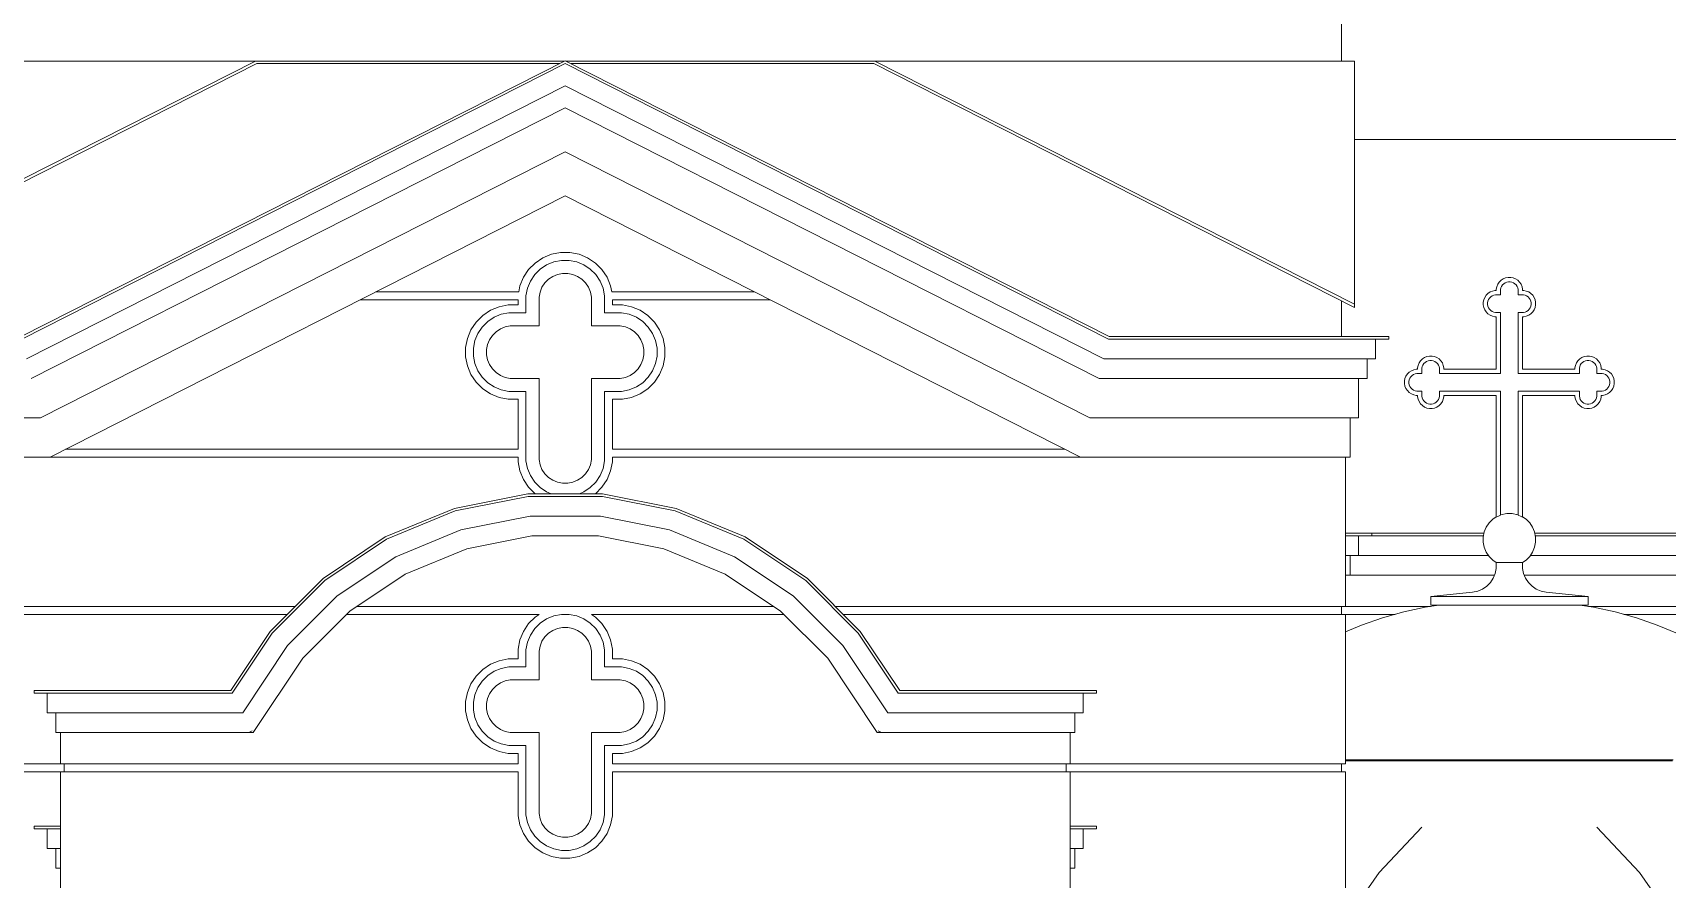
# Model space of a CAD drawing. Header units: millimetres. Extents: x -4890 to 184123, y 36 to 148549.
# Drawn here: x 18649 to 31114, y 122498 to 128955 of the extents above; entities that cross this region are included whole.
import ezdxf

# ---------------------------------------------------------------- set-up
doc = ezdxf.new("R2010")
doc.units = ezdxf.units.MM
doc.layers.add('Wall_Satelit', color=253, linetype='Continuous', lineweight=5)

msp = doc.modelspace()

# ---------------------------------------------------------------- linework, layer by layer
at = {"layer": 'Wall_Satelit'}
for p, q in [((28629.7, 128739), (28629.7, 129169)), ((20348.4, 128739), (16689.7, 126884.9)), ((20348.4, 128739), (16689.7, 128739)), ((20357.5, 128719), (16689.7, 126860.3)), ((22709.7, 128741.4), (18560.9, 126639)), ((22709.7, 128719), (18565.7, 126619)), ((22704.9, 128739), (20348.4, 128739)), ((22665.4, 128719), (20357.5, 128719)), ((22709.7, 128741.4), (26858.5, 126639)), ((22709.7, 128719), (26853.7, 126619)), ((22714.5, 128739), (25070.9, 128739)), ((22754, 128719), (25061.8, 128719)), ((25061.8, 128719), (28729.7, 126860.3)), ((25070.9, 128739), (28729.7, 128739)), ((25070.9, 128739), (28729.7, 126884.9)), ((28729.7, 126884.9), (28729.7, 128739)), ((22709.7, 128550.8), (18601.5, 126469)), ((22709.7, 128550.8), (26817.8, 126469)), ((22709.7, 128382.7), (18637.3, 126319)), ((22709.7, 128382.7), (26782, 126319)), ((22709.7, 128046.4), (18709, 126019)), ((22709.7, 128046.4), (26710.3, 126019)), ((28729.7, 128141.4), (34119.7, 128141.4)), ((22709.7, 127710), (18780.7, 125719)), ((22709.7, 127710), (26638.6, 125719)), ((22674.2, 127279), (22604.7, 127265.2)), ((22709.7, 127279), (22674.2, 127279)), ((22709.7, 127279), (22745.1, 127279)), ((22745.1, 127279), (22814.7, 127265.2)), ((22390.6, 127089.5), (22430, 127148.5)), ((22480.2, 127198.6), (22430, 127148.5)), ((22518.4, 127152), (22476.6, 127110.2)), ((22539.1, 127238), (22480.2, 127198.6)), ((22567.6, 127184.9), (22518.4, 127152)), ((22604.7, 127265.2), (22539.1, 127238)), ((22622.2, 127207.4), (22567.6, 127184.9)), ((22680.1, 127219), (22622.2, 127207.4)), ((22709.7, 127219), (22680.1, 127219)), ((22709.7, 127219), (22739.2, 127219)), ((22739.2, 127219), (22797.2, 127207.4)), ((22797.2, 127207.4), (22851.8, 127184.9)), ((22814.7, 127265.2), (22880.2, 127238)), ((22851.8, 127184.9), (22900.9, 127152)), ((22880.2, 127238), (22939.2, 127198.6)), ((22900.9, 127152), (22942.7, 127110.2)), ((22939.2, 127198.6), (22989.3, 127148.5)), ((23028.7, 127089.5), (22989.3, 127148.5)), ((22354.6, 126979), (22363.5, 127024)), ((22363.5, 127024), (22390.6, 127089.5)), ((22421.2, 127006.5), (22443.8, 127061.1)), ((22443.8, 127061.1), (22476.6, 127110.2)), ((22532.4, 127013.7), (22554.3, 127046.5)), ((22554.3, 127046.5), (22582.2, 127074.4)), ((22614.9, 127096.2), (22582.2, 127074.4)), ((22651.3, 127111.3), (22614.9, 127096.2)), ((22690, 127119), (22651.3, 127111.3)), ((22709.7, 127119), (22690, 127119)), ((22709.7, 127119), (22729.4, 127119)), ((22729.4, 127119), (22768, 127111.3)), ((22768, 127111.3), (22804.4, 127096.2)), ((22804.4, 127096.2), (22837.2, 127074.4)), ((22865, 127046.5), (22837.2, 127074.4)), ((22886.9, 127013.7), (22865, 127046.5)), ((22975.5, 127061.1), (22942.7, 127110.2)), ((22998.1, 127006.5), (22975.5, 127061.1)), ((23055.8, 127024), (23028.7, 127089.5)), ((23064.8, 126979), (23055.8, 127024)), ((29813.5, 127018.2), (29821.1, 127036.4)), ((29821.1, 127036.4), (29832, 127052.7)), ((29832, 127052.7), (29845.9, 127066.7)), ((29845.9, 127066.7), (29862.3, 127077.6)), ((29850.6, 127020.6), (29857.9, 127031.5)), ((29857.9, 127031.5), (29867.2, 127040.7)), ((29862.3, 127077.6), (29880.5, 127085.1)), ((29867.2, 127040.7), (29878.1, 127048.1)), ((29878.1, 127048.1), (29890.2, 127053.1)), ((29880.5, 127085.1), (29899.8, 127089)), ((29890.2, 127053.1), (29903.1, 127055.7)), ((29899.8, 127089), (29919.5, 127089)), ((29903.1, 127055.7), (29916.2, 127055.7)), ((29916.2, 127055.7), (29929.1, 127053.1)), ((29919.5, 127089), (29938.8, 127085.1)), ((29929.1, 127053.1), (29941.3, 127048.1)), ((29938.8, 127085.1), (29957, 127077.6)), ((29941.3, 127048.1), (29952.2, 127040.7)), ((29952.2, 127040.7), (29961.5, 127031.5)), ((29957, 127077.6), (29973.4, 127066.7)), ((29968.8, 127020.6), (29961.5, 127031.5)), ((29987.3, 127052.7), (29973.4, 127066.7)), ((29998.3, 127036.4), (29987.3, 127052.7)), ((30005.8, 127018.2), (29998.3, 127036.4)), ((22349.7, 126919), (21148.7, 126919)), ((22354.6, 126979), (21267.1, 126979)), ((22349.7, 126879), (22349.7, 126919)), ((22409.7, 126948.6), (22421.2, 127006.5)), ((22409.7, 126819), (22409.7, 126948.6)), ((22509.7, 126938.7), (22517.4, 126977.3)), ((22509.7, 126719), (22509.7, 126938.7)), ((22517.4, 126977.3), (22532.4, 127013.7)), ((22902, 126977.3), (22886.9, 127013.7)), ((22909.7, 126938.7), (22902, 126977.3)), ((22909.7, 126719), (22909.7, 126938.7)), ((23009.7, 126948.6), (22998.1, 127006.5)), ((23009.7, 126819), (23009.7, 126948.6)), ((23064.8, 126979), (24152.2, 126979)), ((23069.7, 126879), (23069.7, 126919)), ((23069.7, 126919), (24270.6, 126919)), ((28629.7, 126639), (28629.7, 126911)), ((29709.7, 126898.9), (29713.5, 126918.2)), ((29709.7, 126879.1), (29709.7, 126898.9)), ((29713.5, 126918.2), (29721.1, 126936.4)), ((29721.1, 126936.4), (29732, 126952.7)), ((29732, 126952.7), (29745.9, 126966.7)), ((29743, 126895.6), (29745.6, 126908.4)), ((29745.6, 126908.4), (29750.6, 126920.6)), ((29745.9, 126966.7), (29762.3, 126977.6)), ((29750.6, 126920.6), (29757.9, 126931.5)), ((29757.9, 126931.5), (29767.2, 126940.7)), ((29762.3, 126977.6), (29780.5, 126985.1)), ((29767.2, 126940.7), (29778.1, 126948.1)), ((29778.1, 126948.1), (29790.2, 126953.1)), ((29780.5, 126985.1), (29799.8, 126989)), ((29790.2, 126953.1), (29803.1, 126955.7)), ((29799.8, 126989), (29809.7, 126989)), ((29803.1, 126955.7), (29843, 126955.7)), ((29809.7, 126998.9), (29813.5, 127018.2)), ((29809.7, 126989), (29809.7, 126998.9)), ((29843, 126995.6), (29845.6, 127008.4)), ((29843, 126955.7), (29843, 126995.6)), ((29845.6, 127008.4), (29850.6, 127020.6)), ((29973.8, 127008.4), (29968.8, 127020.6)), ((29976.3, 126995.6), (29973.8, 127008.4)), ((29976.3, 126955.7), (29976.3, 126995.6)), ((29976.3, 126955.7), (30016.2, 126955.7)), ((30009.7, 126998.9), (30005.8, 127018.2)), ((30009.7, 126989), (30009.7, 126998.9)), ((30009.7, 126989), (30019.5, 126989)), ((30016.2, 126955.7), (30029.1, 126953.1)), ((30019.5, 126989), (30038.8, 126985.1)), ((30029.1, 126953.1), (30041.3, 126948.1)), ((30038.8, 126985.1), (30057, 126977.6)), ((30041.3, 126948.1), (30052.2, 126940.7)), ((30052.2, 126940.7), (30061.5, 126931.5)), ((30057, 126977.6), (30073.4, 126966.7)), ((30068.8, 126920.6), (30061.5, 126931.5)), ((30073.8, 126908.4), (30068.8, 126920.6)), ((30087.3, 126952.7), (30073.4, 126966.7)), ((30076.3, 126895.6), (30073.8, 126908.4)), ((30098.3, 126936.4), (30087.3, 126952.7)), ((30105.8, 126918.2), (30098.3, 126936.4)), ((30109.7, 126898.9), (30105.8, 126918.2)), ((30109.7, 126879.1), (30109.7, 126898.9)), ((22080.2, 126798.6), (22030, 126748.5)), ((22139.1, 126838), (22080.2, 126798.6)), ((22167.6, 126784.9), (22118.4, 126752)), ((22204.7, 126865.2), (22139.1, 126838)), ((22222.2, 126807.4), (22167.6, 126784.9)), ((22274.2, 126879), (22204.7, 126865.2)), ((22280.1, 126819), (22222.2, 126807.4)), ((22349.7, 126879), (22274.2, 126879)), ((22409.7, 126819), (22280.1, 126819)), ((23009.7, 126819), (23139.2, 126819)), ((23069.7, 126879), (23145.1, 126879)), ((23139.2, 126819), (23197.2, 126807.4)), ((23145.1, 126879), (23214.7, 126865.2)), ((23197.2, 126807.4), (23251.8, 126784.9)), ((23214.7, 126865.2), (23280.2, 126838)), ((23251.8, 126784.9), (23300.9, 126752)), ((23280.2, 126838), (23339.2, 126798.6)), ((23339.2, 126798.6), (23389.3, 126748.5)), ((28729.7, 126860.3), (28729.7, 126884.9)), ((29713.5, 126859.8), (29709.7, 126879.1)), ((29721.1, 126841.6), (29713.5, 126859.8)), ((29732, 126825.2), (29721.1, 126841.6)), ((29745.9, 126811.3), (29732, 126825.2)), ((29743, 126882.4), (29743, 126895.6)), ((29745.6, 126869.6), (29743, 126882.4)), ((29750.6, 126857.4), (29745.6, 126869.6)), ((29745.9, 126811.3), (29762.3, 126800.4)), ((29757.9, 126846.5), (29750.6, 126857.4)), ((29767.2, 126837.2), (29757.9, 126846.5)), ((29762.3, 126800.4), (29780.5, 126792.8)), ((29767.2, 126837.2), (29778.1, 126829.9)), ((29778.1, 126829.9), (29790.2, 126824.9)), ((29780.5, 126792.8), (29799.8, 126789)), ((29790.2, 126824.9), (29803.1, 126822.3)), ((29799.8, 126789), (29809.7, 126789)), ((29803.1, 126822.3), (29843, 126822.3)), ((29809.7, 126389), (29809.7, 126789)), ((29843, 126355.7), (29843, 126822.3)), ((29976.3, 126355.7), (29976.3, 126822.3)), ((29976.3, 126822.3), (30016.2, 126822.3)), ((30009.7, 126389), (30009.7, 126789)), ((30009.7, 126789), (30019.5, 126789)), ((30016.2, 126822.3), (30029.1, 126824.9)), ((30019.5, 126789), (30038.8, 126792.8)), ((30029.1, 126824.9), (30041.3, 126829.9)), ((30038.8, 126792.8), (30057, 126800.4)), ((30041.3, 126829.9), (30052.2, 126837.2)), ((30052.2, 126837.2), (30061.5, 126846.5)), ((30057, 126800.4), (30073.4, 126811.3)), ((30061.5, 126846.5), (30068.8, 126857.4)), ((30068.8, 126857.4), (30073.8, 126869.6)), ((30073.4, 126811.3), (30087.3, 126825.2)), ((30073.8, 126869.6), (30076.3, 126882.4)), ((30076.3, 126882.4), (30076.3, 126895.6)), ((30087.3, 126825.2), (30098.3, 126841.6)), ((30098.3, 126841.6), (30105.8, 126859.8)), ((30105.8, 126859.8), (30109.7, 126879.1)), ((21963.5, 126624), (21990.6, 126689.5)), ((21990.6, 126689.5), (22030, 126748.5)), ((22021.2, 126606.5), (22043.8, 126661.1)), ((22043.8, 126661.1), (22076.6, 126710.2)), ((22118.4, 126752), (22076.6, 126710.2)), ((22154.3, 126646.5), (22182.2, 126674.4)), ((22214.9, 126696.2), (22182.2, 126674.4)), ((22251.3, 126711.3), (22214.9, 126696.2)), ((22290, 126719), (22251.3, 126711.3)), ((22509.7, 126719), (22290, 126719)), ((22909.7, 126719), (23129.4, 126719)), ((23129.4, 126719), (23168, 126711.3)), ((23168, 126711.3), (23204.4, 126696.2)), ((23204.4, 126696.2), (23237.2, 126674.4)), ((23265, 126646.5), (23237.2, 126674.4)), ((23300.9, 126752), (23342.7, 126710.2)), ((23375.5, 126661.1), (23342.7, 126710.2)), ((23398.1, 126606.5), (23375.5, 126661.1)), ((23428.7, 126689.5), (23389.3, 126748.5)), ((23455.8, 126624), (23428.7, 126689.5)), ((21949.7, 126554.4), (21963.5, 126624)), ((21949.7, 126483.6), (21949.7, 126554.4)), ((22009.7, 126548.6), (22021.2, 126606.5)), ((22009.7, 126489.4), (22009.7, 126548.6)), ((22109.7, 126538.7), (22117.4, 126577.3)), ((22109.7, 126499.3), (22109.7, 126538.7)), ((22117.4, 126577.3), (22132.4, 126613.7)), ((22132.4, 126613.7), (22154.3, 126646.5)), ((23286.9, 126613.7), (23265, 126646.5)), ((23302, 126577.3), (23286.9, 126613.7)), ((23309.7, 126538.7), (23302, 126577.3)), ((23309.7, 126499.3), (23309.7, 126538.7)), ((23409.7, 126548.6), (23398.1, 126606.5)), ((23409.7, 126489.4), (23409.7, 126548.6)), ((23469.7, 126554.4), (23455.8, 126624)), ((23469.7, 126483.6), (23469.7, 126554.4)), ((26853.7, 126619), (28989.7, 126619)), ((26858.5, 126639), (28989.7, 126639)), ((28889.7, 126469), (28889.7, 126619)), ((28989.7, 126619), (28989.7, 126639)), ((21963.5, 126414), (21949.7, 126483.6)), ((21990.6, 126348.5), (21963.5, 126414)), ((22021.2, 126431.5), (22009.7, 126489.4)), ((22043.8, 126376.9), (22021.2, 126431.5)), ((22117.4, 126460.7), (22109.7, 126499.3)), ((22132.4, 126424.2), (22117.4, 126460.7)), ((22154.3, 126391.5), (22132.4, 126424.2)), ((23265, 126391.5), (23286.9, 126424.2)), ((23286.9, 126424.2), (23302, 126460.7)), ((23302, 126460.7), (23309.7, 126499.3)), ((23375.5, 126376.9), (23398.1, 126431.5)), ((23398.1, 126431.5), (23409.7, 126489.4)), ((23428.7, 126348.5), (23455.8, 126414)), ((23455.8, 126414), (23469.7, 126483.6)), ((26817.8, 126469), (28889.7, 126469)), ((28824.7, 126319), (28824.7, 126469)), ((29209.7, 126398.9), (29213.5, 126418.2)), ((29209.7, 126389), (29209.7, 126398.9)), ((29213.5, 126418.2), (29221.1, 126436.4)), ((29221.1, 126436.4), (29232, 126452.7)), ((29232, 126452.7), (29245.9, 126466.7)), ((29243, 126395.6), (29245.6, 126408.4)), ((29245.6, 126408.4), (29250.6, 126420.6)), ((29245.9, 126466.7), (29262.3, 126477.6)), ((29250.6, 126420.6), (29257.9, 126431.5)), ((29257.9, 126431.5), (29267.2, 126440.7)), ((29262.3, 126477.6), (29280.5, 126485.1)), ((29267.2, 126440.7), (29278.1, 126448.1)), ((29278.1, 126448.1), (29290.2, 126453.1)), ((29280.5, 126485.1), (29299.8, 126489)), ((29290.2, 126453.1), (29303.1, 126455.7)), ((29299.8, 126489), (29319.5, 126489)), ((29303.1, 126455.7), (29316.2, 126455.7)), ((29316.2, 126455.7), (29329.1, 126453.1)), ((29319.5, 126489), (29338.8, 126485.1)), ((29329.1, 126453.1), (29341.3, 126448.1)), ((29338.8, 126485.1), (29357, 126477.6)), ((29341.3, 126448.1), (29352.2, 126440.7)), ((29352.2, 126440.7), (29361.5, 126431.5)), ((29357, 126477.6), (29373.4, 126466.7)), ((29368.8, 126420.6), (29361.5, 126431.5)), ((29373.8, 126408.4), (29368.8, 126420.6)), ((29387.3, 126452.7), (29373.4, 126466.7)), ((29376.3, 126395.6), (29373.8, 126408.4)), ((29398.3, 126436.4), (29387.3, 126452.7)), ((29405.8, 126418.2), (29398.3, 126436.4)), ((29409.7, 126398.9), (29405.8, 126418.2)), ((29409.7, 126389), (29409.7, 126398.9)), ((30409.7, 126398.9), (30413.5, 126418.2)), ((30409.7, 126389), (30409.7, 126398.9)), ((30413.5, 126418.2), (30421.1, 126436.4)), ((30421.1, 126436.4), (30432, 126452.7)), ((30432, 126452.7), (30445.9, 126466.7)), ((30443, 126395.6), (30445.6, 126408.4)), ((30445.6, 126408.4), (30450.6, 126420.6)), ((30445.9, 126466.7), (30462.3, 126477.6)), ((30450.6, 126420.6), (30457.9, 126431.5)), ((30457.9, 126431.5), (30467.2, 126440.7)), ((30462.3, 126477.6), (30480.5, 126485.1)), ((30467.2, 126440.7), (30478.1, 126448.1)), ((30478.1, 126448.1), (30490.2, 126453.1)), ((30480.5, 126485.1), (30499.8, 126489)), ((30490.2, 126453.1), (30503.1, 126455.7)), ((30499.8, 126489), (30519.5, 126489)), ((30503.1, 126455.7), (30516.2, 126455.7)), ((30516.2, 126455.7), (30529.1, 126453.1)), ((30519.5, 126489), (30538.8, 126485.1)), ((30529.1, 126453.1), (30541.3, 126448.1)), ((30538.8, 126485.1), (30557, 126477.6)), ((30541.3, 126448.1), (30552.2, 126440.7)), ((30552.2, 126440.7), (30561.5, 126431.5)), ((30557, 126477.6), (30573.4, 126466.7)), ((30568.8, 126420.6), (30561.5, 126431.5)), ((30573.8, 126408.4), (30568.8, 126420.6)), ((30587.3, 126452.7), (30573.4, 126466.7)), ((30576.3, 126395.6), (30573.8, 126408.4)), ((30598.3, 126436.4), (30587.3, 126452.7)), ((30605.8, 126418.2), (30598.3, 126436.4)), ((30609.7, 126398.9), (30605.8, 126418.2)), ((30609.7, 126389), (30609.7, 126398.9)), ((22030, 126289.5), (21990.6, 126348.5)), ((22080.2, 126239.4), (22030, 126289.5)), ((22076.6, 126327.7), (22043.8, 126376.9)), ((22118.4, 126286), (22076.6, 126327.7)), ((22167.6, 126253.1), (22118.4, 126286)), ((22182.2, 126363.6), (22154.3, 126391.5)), ((22214.9, 126341.7), (22182.2, 126363.6)), ((22251.3, 126326.7), (22214.9, 126341.7)), ((22290, 126319), (22251.3, 126326.7)), ((22509.7, 126319), (22290, 126319)), ((22509.7, 125699.3), (22509.7, 126319)), ((22909.7, 125699.3), (22909.7, 126319)), ((22909.7, 126319), (23129.4, 126319)), ((23129.4, 126319), (23168, 126326.7)), ((23168, 126326.7), (23204.4, 126341.7)), ((23204.4, 126341.7), (23237.2, 126363.6)), ((23237.2, 126363.6), (23265, 126391.5)), ((23251.8, 126253.1), (23300.9, 126286)), ((23300.9, 126286), (23342.7, 126327.7)), ((23339.2, 126239.4), (23389.3, 126289.5)), ((23342.7, 126327.7), (23375.5, 126376.9)), ((23389.3, 126289.5), (23428.7, 126348.5)), ((26782, 126319), (28824.7, 126319)), ((28759.7, 126019), (28759.7, 126319)), ((29109.7, 126298.9), (29113.5, 126318.2)), ((29109.7, 126279.1), (29109.7, 126298.9)), ((29113.5, 126259.8), (29109.7, 126279.1)), ((29113.5, 126318.2), (29121.1, 126336.4)), ((29121.1, 126336.4), (29132, 126352.7)), ((29132, 126352.7), (29145.9, 126366.7)), ((29143, 126295.6), (29145.6, 126308.4)), ((29143, 126282.4), (29143, 126295.6)), ((29145.6, 126269.6), (29143, 126282.4)), ((29145.6, 126308.4), (29150.6, 126320.6)), ((29145.9, 126366.7), (29162.3, 126377.6)), ((29150.6, 126320.6), (29157.9, 126331.5)), ((29157.9, 126331.5), (29167.2, 126340.7)), ((29162.3, 126377.6), (29180.5, 126385.1)), ((29167.2, 126340.7), (29178.1, 126348.1)), ((29178.1, 126348.1), (29190.2, 126353.1)), ((29180.5, 126385.1), (29199.8, 126389)), ((29190.2, 126353.1), (29203.1, 126355.7)), ((29199.8, 126389), (29209.7, 126389)), ((29203.1, 126355.7), (29243, 126355.7)), ((29243, 126355.7), (29243, 126395.6)), ((29376.3, 126355.7), (29376.3, 126395.6)), ((29376.3, 126355.7), (29843, 126355.7)), ((29409.7, 126389), (29809.7, 126389)), ((29976.3, 126355.7), (30443, 126355.7)), ((30009.7, 126389), (30409.7, 126389)), ((30443, 126355.7), (30443, 126395.6)), ((30576.3, 126355.7), (30576.3, 126395.6)), ((30576.3, 126355.7), (30616.2, 126355.7)), ((30609.7, 126389), (30619.5, 126389)), ((30616.2, 126355.7), (30629.1, 126353.1)), ((30619.5, 126389), (30638.8, 126385.1)), ((30629.1, 126353.1), (30641.3, 126348.1)), ((30638.8, 126385.1), (30657, 126377.6)), ((30641.3, 126348.1), (30652.2, 126340.7)), ((30652.2, 126340.7), (30661.5, 126331.5)), ((30657, 126377.6), (30673.4, 126366.7)), ((30668.8, 126320.6), (30661.5, 126331.5)), ((30673.8, 126308.4), (30668.8, 126320.6)), ((30687.3, 126352.7), (30673.4, 126366.7)), ((30676.3, 126295.6), (30673.8, 126308.4)), ((30673.8, 126269.6), (30676.3, 126282.4)), ((30676.3, 126282.4), (30676.3, 126295.6)), ((30698.3, 126336.4), (30687.3, 126352.7)), ((30705.8, 126318.2), (30698.3, 126336.4)), ((30709.7, 126298.9), (30705.8, 126318.2)), ((30705.8, 126259.8), (30709.7, 126279.1)), ((30709.7, 126279.1), (30709.7, 126298.9)), ((22139.1, 126199.9), (22080.2, 126239.4)), ((22204.7, 126172.8), (22139.1, 126199.9)), ((22222.2, 126230.5), (22167.6, 126253.1)), ((22274.2, 126159), (22204.7, 126172.8)), ((22280.1, 126219), (22222.2, 126230.5)), ((22349.7, 126159), (22274.2, 126159)), ((22409.7, 126219), (22280.1, 126219)), ((22349.7, 125779), (22349.7, 126159)), ((22409.7, 125689.4), (22409.7, 126219)), ((23009.7, 125689.4), (23009.7, 126219)), ((23009.7, 126219), (23139.2, 126219)), ((23069.7, 125779), (23069.7, 126159)), ((23069.7, 126159), (23145.1, 126159)), ((23139.2, 126219), (23197.2, 126230.5)), ((23145.1, 126159), (23214.7, 126172.8)), ((23197.2, 126230.5), (23251.8, 126253.1)), ((23214.7, 126172.8), (23280.2, 126199.9)), ((23280.2, 126199.9), (23339.2, 126239.4)), ((29121.1, 126241.6), (29113.5, 126259.8)), ((29132, 126225.2), (29121.1, 126241.6)), ((29145.9, 126211.3), (29132, 126225.2)), ((29150.6, 126257.4), (29145.6, 126269.6)), ((29145.9, 126211.3), (29162.3, 126200.4)), ((29157.9, 126246.5), (29150.6, 126257.4)), ((29167.2, 126237.2), (29157.9, 126246.5)), ((29162.3, 126200.4), (29180.5, 126192.8)), ((29167.2, 126237.2), (29178.1, 126229.9)), ((29178.1, 126229.9), (29190.2, 126224.9)), ((29180.5, 126192.8), (29199.8, 126189)), ((29190.2, 126224.9), (29203.1, 126222.3)), ((29199.8, 126189), (29209.7, 126189)), ((29203.1, 126222.3), (29243, 126222.3)), ((29209.7, 126179.1), (29209.7, 126189)), ((29213.5, 126159.8), (29209.7, 126179.1)), ((29221.1, 126141.6), (29213.5, 126159.8)), ((29243, 126182.4), (29243, 126222.3)), ((29245.6, 126169.6), (29243, 126182.4)), ((29250.6, 126157.4), (29245.6, 126169.6)), ((29257.9, 126146.5), (29250.6, 126157.4)), ((29361.5, 126146.5), (29368.8, 126157.4)), ((29368.8, 126157.4), (29373.8, 126169.6)), ((29373.8, 126169.6), (29376.3, 126182.4)), ((29376.3, 126182.4), (29376.3, 126222.3)), ((29376.3, 126222.3), (29843, 126222.3)), ((29398.3, 126141.6), (29405.8, 126159.8)), ((29405.8, 126159.8), (29409.7, 126179.1)), ((29409.7, 126179.1), (29409.7, 126189)), ((29409.7, 126189), (29809.7, 126189)), ((29809.7, 125259.2), (29809.7, 126189)), ((29843, 125274.7), (29843, 126222.3)), ((29976.3, 125274.7), (29976.3, 126222.3)), ((29976.3, 126222.3), (30443, 126222.3)), ((30009.7, 125259.2), (30009.7, 126189)), ((30009.7, 126189), (30409.7, 126189)), ((30409.7, 126179.1), (30409.7, 126189)), ((30413.5, 126159.8), (30409.7, 126179.1)), ((30421.1, 126141.6), (30413.5, 126159.8)), ((30443, 126182.4), (30443, 126222.3)), ((30445.6, 126169.6), (30443, 126182.4)), ((30450.6, 126157.4), (30445.6, 126169.6)), ((30457.9, 126146.5), (30450.6, 126157.4)), ((30561.5, 126146.5), (30568.8, 126157.4)), ((30568.8, 126157.4), (30573.8, 126169.6)), ((30573.8, 126169.6), (30576.3, 126182.4)), ((30576.3, 126182.4), (30576.3, 126222.3)), ((30576.3, 126222.3), (30616.2, 126222.3)), ((30598.3, 126141.6), (30605.8, 126159.8)), ((30605.8, 126159.8), (30609.7, 126179.1)), ((30609.7, 126179.1), (30609.7, 126189)), ((30609.7, 126189), (30619.5, 126189)), ((30616.2, 126222.3), (30629.1, 126224.9)), ((30619.5, 126189), (30638.8, 126192.8)), ((30629.1, 126224.9), (30641.3, 126229.9)), ((30638.8, 126192.8), (30657, 126200.4)), ((30641.3, 126229.9), (30652.2, 126237.2)), ((30652.2, 126237.2), (30661.5, 126246.5)), ((30657, 126200.4), (30673.4, 126211.3)), ((30661.5, 126246.5), (30668.8, 126257.4)), ((30668.8, 126257.4), (30673.8, 126269.6)), ((30673.4, 126211.3), (30687.3, 126225.2)), ((30687.3, 126225.2), (30698.3, 126241.6)), ((30698.3, 126241.6), (30705.8, 126259.8)), ((29232, 126125.2), (29221.1, 126141.6)), ((29245.9, 126111.3), (29232, 126125.2)), ((29245.9, 126111.3), (29262.3, 126100.4)), ((29267.2, 126137.2), (29257.9, 126146.5)), ((29262.3, 126100.4), (29280.5, 126092.8)), ((29267.2, 126137.2), (29278.1, 126129.9)), ((29278.1, 126129.9), (29290.2, 126124.9)), ((29280.5, 126092.8), (29299.8, 126089)), ((29290.2, 126124.9), (29303.1, 126122.3)), ((29299.8, 126089), (29319.5, 126089)), ((29303.1, 126122.3), (29316.2, 126122.3)), ((29316.2, 126122.3), (29329.1, 126124.9)), ((29319.5, 126089), (29338.8, 126092.8)), ((29329.1, 126124.9), (29341.3, 126129.9)), ((29338.8, 126092.8), (29357, 126100.4)), ((29341.3, 126129.9), (29352.2, 126137.2)), ((29352.2, 126137.2), (29361.5, 126146.5)), ((29357, 126100.4), (29373.4, 126111.3)), ((29373.4, 126111.3), (29387.3, 126125.2)), ((29387.3, 126125.2), (29398.3, 126141.6)), ((30432, 126125.2), (30421.1, 126141.6)), ((30445.9, 126111.3), (30432, 126125.2)), ((30445.9, 126111.3), (30462.3, 126100.4)), ((30467.2, 126137.2), (30457.9, 126146.5)), ((30462.3, 126100.4), (30480.5, 126092.8)), ((30467.2, 126137.2), (30478.1, 126129.9)), ((30478.1, 126129.9), (30490.2, 126124.9)), ((30480.5, 126092.8), (30499.8, 126089)), ((30490.2, 126124.9), (30503.1, 126122.3)), ((30499.8, 126089), (30519.5, 126089)), ((30503.1, 126122.3), (30516.2, 126122.3)), ((30516.2, 126122.3), (30529.1, 126124.9)), ((30519.5, 126089), (30538.8, 126092.8)), ((30529.1, 126124.9), (30541.3, 126129.9)), ((30538.8, 126092.8), (30557, 126100.4)), ((30541.3, 126129.9), (30552.2, 126137.2)), ((30552.2, 126137.2), (30561.5, 126146.5)), ((30557, 126100.4), (30573.4, 126111.3)), ((30573.4, 126111.3), (30587.3, 126125.2)), ((30587.3, 126125.2), (30598.3, 126141.6)), ((18709, 126019), (16659.7, 126019)), ((26710.3, 126019), (28759.7, 126019)), ((26851.2, 126019), (26851.2, 126020.2)), ((28694.7, 125719), (28694.7, 126019)), ((22349.7, 125779), (18899.1, 125779)), ((23069.7, 125779), (26520.2, 125779)), ((18780.7, 125719), (16724.7, 125719)), ((22349.7, 125719), (18780.7, 125719)), ((22349.7, 125719), (18780.7, 125719)), ((22349.7, 125683.6), (22349.7, 125719)), ((22363.5, 125614), (22349.7, 125683.6)), ((22421.2, 125631.5), (22409.7, 125689.4)), ((22517.4, 125660.7), (22509.7, 125699.3)), ((22532.4, 125624.2), (22517.4, 125660.7)), ((22886.9, 125624.2), (22902, 125660.7)), ((22902, 125660.7), (22909.7, 125699.3)), ((22998.1, 125631.5), (23009.7, 125689.4)), ((23055.8, 125614), (23069.7, 125683.6)), ((23069.7, 125683.6), (23069.7, 125719)), ((23069.7, 125719), (26638.6, 125719)), ((23069.7, 125719), (26638.6, 125719)), ((26638.6, 125719), (28694.7, 125719)), ((28659.7, 124579), (28659.7, 125719)), ((22390.6, 125548.5), (22363.5, 125614)), ((22430, 125489.5), (22390.6, 125548.5)), ((22443.8, 125576.9), (22421.2, 125631.5)), ((22476.6, 125527.7), (22443.8, 125576.9)), ((22518.4, 125486), (22476.6, 125527.7)), ((22554.3, 125591.5), (22532.4, 125624.2)), ((22582.2, 125563.6), (22554.3, 125591.5)), ((22614.9, 125541.7), (22582.2, 125563.6)), ((22651.3, 125526.7), (22614.9, 125541.7)), ((22690, 125519), (22651.3, 125526.7)), ((22729.4, 125519), (22768, 125526.7)), ((22768, 125526.7), (22804.4, 125541.7)), ((22804.4, 125541.7), (22837.2, 125563.6)), ((22837.2, 125563.6), (22865, 125591.5)), ((22865, 125591.5), (22886.9, 125624.2)), ((22900.9, 125486), (22942.7, 125527.7)), ((22942.7, 125527.7), (22975.5, 125576.9)), ((22975.5, 125576.9), (22998.1, 125631.5)), ((22989.3, 125489.5), (23028.7, 125548.5)), ((23028.7, 125548.5), (23055.8, 125614)), ((22424.4, 125439), (21864.7, 125327.7)), ((22426.3, 125419), (21870.5, 125308.4)), ((22709.7, 125439), (22424.4, 125439)), ((22709.7, 125419), (22426.3, 125419)), ((22480.2, 125439.4), (22430, 125489.5)), ((22567.6, 125453.1), (22518.4, 125486)), ((22601.7, 125439), (22567.6, 125453.1)), ((22709.7, 125519), (22690, 125519)), ((22709.7, 125519), (22729.4, 125519)), ((22709.7, 125439), (22995, 125439)), ((22709.7, 125419), (22993, 125419)), ((22817.7, 125439), (22851.8, 125453.1)), ((22851.8, 125453.1), (22900.9, 125486)), ((22939.2, 125439.4), (22989.3, 125489.5)), ((22993, 125419), (23548.8, 125308.4)), ((22995, 125439), (23554.7, 125327.7)), ((21864.7, 125327.7), (21337.5, 125109.3)), ((21870.5, 125308.4), (21346.9, 125091.6)), ((23548.8, 125308.4), (24072.4, 125091.6)), ((23554.7, 125327.7), (24081.9, 125109.3)), ((29843, 125277.1), (29853.5, 125281.3)), ((29853.5, 125281.3), (29854.7, 125281.6)), ((29854.7, 125281.6), (29878.5, 125285.9)), ((29878.5, 125285.9), (29889.4, 125287.7)), ((29889.4, 125287.7), (29896, 125288.6)), ((29896, 125288.6), (29899.2, 125289)), ((29899.2, 125289), (29900.3, 125289)), ((29900.3, 125289), (29903.9, 125289)), ((29903.9, 125289), (29907.7, 125289)), ((29907.7, 125289), (29911.6, 125289)), ((29911.6, 125289), (29915.4, 125289)), ((29915.4, 125289), (29919, 125289)), ((29919, 125289), (29920.2, 125289)), ((29920.2, 125289), (29923.4, 125288.6)), ((29923.4, 125288.6), (29930, 125287.7)), ((29930, 125287.7), (29940.9, 125285.9)), ((29940.9, 125285.9), (29964.6, 125281.6)), ((29964.6, 125281.6), (29965.8, 125281.3)), ((29965.8, 125281.3), (29976.3, 125277.1)), ((21914.3, 125164.2), (21418, 124958.6)), ((22441.1, 125269), (21914.3, 125164.2)), ((22709.7, 125269), (22441.1, 125269)), ((22709.7, 125269), (22978.3, 125269)), ((22978.3, 125269), (23505.1, 125164.2)), ((23505.1, 125164.2), (24001.3, 124958.6)), ((29717.4, 125147.3), (29732.4, 125183.7)), ((29732.4, 125183.7), (29754.3, 125216.5)), ((29754.3, 125216.5), (29782.2, 125244.4)), ((29782.2, 125244.4), (29809.7, 125262.7)), ((29809.7, 125259.2), (29820.9, 125266.2)), ((29820.9, 125266.2), (29843, 125274.7)), ((29976.3, 125274.7), (29998.4, 125266.2)), ((29998.4, 125266.2), (30009.7, 125259.2)), ((30009.7, 125262.7), (30037.2, 125244.4)), ((30065, 125216.5), (30037.2, 125244.4)), ((30086.9, 125183.7), (30065, 125216.5)), ((30102, 125147.3), (30086.9, 125183.7)), ((21337.5, 125109.3), (20863, 124792.2)), ((21346.9, 125091.6), (20875.8, 124776.7)), ((22455.9, 125119), (21958, 125019.9)), ((22709.7, 125119), (22455.9, 125119)), ((22709.7, 125119), (22963.5, 125119)), ((22963.5, 125119), (23461.3, 125019.9)), ((24072.4, 125091.6), (24543.6, 124776.7)), ((24081.9, 125109.3), (24556.3, 124792.2)), ((28659.7, 125139), (28859.7, 125139)), ((28659.7, 125119), (28859.7, 125119)), ((28759.7, 124969), (28759.7, 125119)), ((28859.7, 125119), (28859.7, 125139)), ((28859.7, 125139), (29715.7, 125139)), ((28859.7, 125119), (29711.7, 125119)), ((29709.7, 125108.7), (29717.4, 125147.3)), ((29709.7, 125069.3), (29709.7, 125108.7)), ((29717.4, 125030.7), (29709.7, 125069.3)), ((29732.4, 124994.2), (29717.4, 125030.7)), ((30086.9, 124994.2), (30102, 125030.7)), ((30109.7, 125108.7), (30102, 125147.3)), ((30102, 125030.7), (30109.7, 125069.3)), ((30103.6, 125139), (34284.7, 125139)), ((30107.6, 125119), (34284.7, 125119)), ((30109.7, 125069.3), (30109.7, 125108.7)), ((21418, 124958.6), (20971.4, 124660.2)), ((21958, 125019.9), (21489, 124825.7)), ((23461.3, 125019.9), (23930.3, 124825.7)), ((24001.3, 124958.6), (24448, 124660.2)), ((28659.7, 124969), (28759.7, 124969)), ((28694.7, 124819), (28694.7, 124969)), ((28759.7, 124969), (29749.3, 124969)), ((29754.3, 124961.5), (29732.4, 124994.2)), ((29782.2, 124933.6), (29754.3, 124961.5)), ((29782.2, 124933.6), (29809.7, 124915.2)), ((29809.7, 124915.2), (29813.5, 124915.2)), ((29809.7, 124869.2), (29809.7, 124915.2)), ((29813.5, 124915.2), (29821.1, 124915.2)), ((29821.1, 124915.2), (29832, 124915.2)), ((29832, 124915.2), (29845.9, 124915.2)), ((29845.9, 124915.2), (29862.3, 124915.2)), ((29862.3, 124915.2), (29880.5, 124915.2)), ((29880.5, 124915.2), (29899.8, 124915.2)), ((29899.8, 124915.2), (29919.5, 124915.2)), ((29919.5, 124915.2), (29938.8, 124915.2)), ((29938.8, 124915.2), (29957, 124915.2)), ((29957, 124915.2), (29973.4, 124915.2)), ((29973.4, 124915.2), (29987.3, 124915.2)), ((29987.3, 124915.2), (29998.3, 124915.2)), ((29998.3, 124915.2), (30005.8, 124915.2)), ((30005.8, 124915.2), (30009.7, 124915.2)), ((30009.7, 124915.2), (30037.2, 124933.6)), ((30009.7, 124869.2), (30009.7, 124915.2)), ((30037.2, 124933.6), (30065, 124961.5)), ((30065, 124961.5), (30086.9, 124994.2)), ((30070, 124969), (34184.7, 124969)), ((20863, 124792.2), (20459.5, 124388.7)), ((21489, 124825.7), (21067, 124543.7)), ((23930.3, 124825.7), (24352.4, 124543.7)), ((24556.3, 124792.2), (24959.8, 124388.7)), ((28659.7, 124819), (28694.7, 124819)), ((28694.7, 124819), (29797.2, 124819)), ((29765, 124761.5), (29786.9, 124794.2)), ((29786.9, 124794.2), (29802, 124830.6)), ((29802, 124830.6), (29809.7, 124869.2)), ((30017.4, 124830.6), (30009.7, 124869.2)), ((30032.4, 124794.2), (30017.4, 124830.6)), ((30022.2, 124819), (34119.7, 124819)), ((30054.3, 124761.5), (30032.4, 124794.2)), ((20475, 124376), (20875.8, 124776.7)), ((20971.4, 124660.2), (20591.5, 124280.4)), ((24448, 124660.2), (24827.8, 124280.4)), ((24944.3, 124376), (24543.6, 124776.7)), ((29629.4, 124689), (29309.7, 124655.6)), ((29309.7, 124589), (29309.7, 124655.6)), ((29332.7, 124655.6), (29309.7, 124655.6)), ((29378, 124655.6), (29332.7, 124655.6)), ((29443.6, 124655.6), (29378, 124655.6)), ((29527.2, 124655.6), (29443.6, 124655.6)), ((29625.5, 124655.6), (29527.2, 124655.6)), ((29734.7, 124655.6), (29625.5, 124655.6)), ((29668, 124696.6), (29629.4, 124689)), ((29704.4, 124711.7), (29668, 124696.6)), ((29737.2, 124733.6), (29704.4, 124711.7)), ((29850.6, 124655.6), (29734.7, 124655.6)), ((29737.2, 124733.6), (29765, 124761.5)), ((29968.8, 124655.6), (29850.6, 124655.6)), ((30084.7, 124655.6), (29968.8, 124655.6)), ((30082.2, 124733.6), (30054.3, 124761.5)), ((30114.9, 124711.7), (30082.2, 124733.6)), ((30193.9, 124655.6), (30084.7, 124655.6)), ((30151.3, 124696.6), (30114.9, 124711.7)), ((30190, 124689), (30151.3, 124696.6)), ((30509.7, 124655.6), (30190, 124689)), ((30292.1, 124655.6), (30193.9, 124655.6)), ((30375.7, 124655.6), (30292.1, 124655.6)), ((30441.4, 124655.6), (30375.7, 124655.6)), ((30486.6, 124655.6), (30441.4, 124655.6)), ((30509.7, 124655.6), (30486.6, 124655.6)), ((30509.7, 124589), (30509.7, 124655.6)), ((20649.7, 124579), (16759.7, 124579)), ((20708.1, 124184.7), (21067, 124543.7)), ((22709.7, 124579), (21119.8, 124579)), ((22709.7, 124579), (24299.5, 124579)), ((24711.3, 124184.7), (24352.4, 124543.7)), ((24769.6, 124579), (28659.7, 124579)), ((28629.7, 124519), (28629.7, 124579)), ((28659.7, 124579), (29307.3, 124579)), ((29103.4, 124537.4), (28941.4, 124491.9)), ((29267.8, 124572.9), (29103.4, 124537.4)), ((29372.6, 124589), (29267.8, 124572.9)), ((29332.7, 124589), (29309.7, 124589)), ((29378, 124589), (29332.7, 124589)), ((29443.6, 124589), (29378, 124589)), ((29527.2, 124589), (29443.6, 124589)), ((29625.5, 124589), (29527.2, 124589)), ((29734.7, 124589), (29625.5, 124589)), ((29850.6, 124589), (29734.7, 124589)), ((29968.8, 124589), (29850.6, 124589)), ((30084.7, 124589), (29968.8, 124589)), ((30193.9, 124589), (30084.7, 124589)), ((30292.1, 124589), (30193.9, 124589)), ((30375.7, 124589), (30292.1, 124589)), ((30441.4, 124589), (30375.7, 124589)), ((30486.6, 124589), (30441.4, 124589)), ((30551.6, 124572.9), (30446.7, 124589)), ((30509.7, 124589), (30486.6, 124589)), ((30512.1, 124579), (34659.7, 124579)), ((30716, 124537.4), (30551.6, 124572.9)), ((30877.9, 124491.9), (30716, 124537.4)), ((20589.7, 124519), (16759.7, 124519)), ((22510.7, 124519), (21042.3, 124519)), ((22390.6, 124389.5), (22430, 124448.5)), ((22480.2, 124498.6), (22430, 124448.5)), ((22443.8, 124361.1), (22476.6, 124410.2)), ((22518.4, 124452), (22476.6, 124410.2)), ((22510.7, 124519), (22480.2, 124498.6)), ((22567.6, 124484.9), (22518.4, 124452)), ((22622.2, 124507.4), (22567.6, 124484.9)), ((22651.3, 124411.3), (22614.9, 124396.2)), ((22680.1, 124519), (22622.2, 124507.4)), ((22690, 124419), (22651.3, 124411.3)), ((22709.7, 124519), (22680.1, 124519)), ((22709.7, 124419), (22690, 124419)), ((22709.7, 124519), (22739.2, 124519)), ((22709.7, 124419), (22729.4, 124419)), ((22729.4, 124419), (22768, 124411.3)), ((22739.2, 124519), (22797.2, 124507.4)), ((22768, 124411.3), (22804.4, 124396.2)), ((22797.2, 124507.4), (22851.8, 124484.9)), ((22851.8, 124484.9), (22900.9, 124452)), ((22900.9, 124452), (22942.7, 124410.2)), ((22908.7, 124519), (24377, 124519)), ((22908.7, 124519), (22939.2, 124498.6)), ((22939.2, 124498.6), (22989.3, 124448.5)), ((22975.5, 124361.1), (22942.7, 124410.2)), ((23028.7, 124389.5), (22989.3, 124448.5)), ((24829.6, 124519), (28659.7, 124519)), ((28659.7, 123379), (28659.7, 124519)), ((28659.7, 124519), (29037.7, 124519)), ((28782.5, 124436.7), (28659.7, 124385.5)), ((28941.4, 124491.9), (28782.5, 124436.7)), ((30781.7, 124519), (34659.7, 124519)), ((31036.8, 124436.7), (30877.9, 124491.9)), ((31192, 124372), (31036.8, 124436.7)), ((20159, 123939), (20459.5, 124388.7)), ((20169.7, 123919), (20475, 124376)), ((20249.8, 123769), (20591.5, 124280.4)), ((22349.7, 124254.4), (22363.5, 124324)), ((22363.5, 124324), (22390.6, 124389.5)), ((22409.7, 124248.6), (22421.2, 124306.5)), ((22421.2, 124306.5), (22443.8, 124361.1)), ((22517.4, 124277.3), (22532.4, 124313.7)), ((22532.4, 124313.7), (22554.3, 124346.5)), ((22554.3, 124346.5), (22582.2, 124374.4)), ((22614.9, 124396.2), (22582.2, 124374.4)), ((22804.4, 124396.2), (22837.2, 124374.4)), ((22865, 124346.5), (22837.2, 124374.4)), ((22886.9, 124313.7), (22865, 124346.5)), ((22902, 124277.3), (22886.9, 124313.7)), ((22998.1, 124306.5), (22975.5, 124361.1)), ((23009.7, 124248.6), (22998.1, 124306.5)), ((23055.8, 124324), (23028.7, 124389.5)), ((23069.7, 124254.4), (23055.8, 124324)), ((25169.5, 123769), (24827.8, 124280.4)), ((25249.7, 123919), (24944.3, 124376)), ((25260.4, 123939), (24959.8, 124388.7)), ((20330, 123619), (20708.1, 124184.7)), ((22204.7, 124165.2), (22139.1, 124138)), ((22274.2, 124179), (22204.7, 124165.2)), ((22349.7, 124179), (22274.2, 124179)), ((22349.7, 124179), (22349.7, 124254.4)), ((22409.7, 124119), (22409.7, 124248.6)), ((22509.7, 124238.7), (22517.4, 124277.3)), ((22509.7, 124019), (22509.7, 124238.7)), ((22909.7, 124238.7), (22902, 124277.3)), ((22909.7, 124019), (22909.7, 124238.7)), ((23009.7, 124119), (23009.7, 124248.6)), ((23069.7, 124179), (23069.7, 124254.4)), ((23069.7, 124179), (23145.1, 124179)), ((23145.1, 124179), (23214.7, 124165.2)), ((23214.7, 124165.2), (23280.2, 124138)), ((25089.3, 123619), (24711.3, 124184.7)), ((21990.6, 123989.5), (22030, 124048.5)), ((22080.2, 124098.6), (22030, 124048.5)), ((22118.4, 124052), (22076.6, 124010.2)), ((22139.1, 124138), (22080.2, 124098.6)), ((22167.6, 124084.9), (22118.4, 124052)), ((22222.2, 124107.4), (22167.6, 124084.9)), ((22280.1, 124119), (22222.2, 124107.4)), ((22409.7, 124119), (22280.1, 124119)), ((23009.7, 124119), (23139.2, 124119)), ((23139.2, 124119), (23197.2, 124107.4)), ((23197.2, 124107.4), (23251.8, 124084.9)), ((23251.8, 124084.9), (23300.9, 124052)), ((23280.2, 124138), (23339.2, 124098.6)), ((23300.9, 124052), (23342.7, 124010.2)), ((23339.2, 124098.6), (23389.3, 124048.5)), ((23428.7, 123989.5), (23389.3, 124048.5)), ((20159, 123939), (18659.7, 123939)), ((18659.7, 123919), (18659.7, 123939)), ((20169.7, 123919), (18659.7, 123919)), ((18759.7, 123769), (18759.7, 123919)), ((21949.7, 123854.4), (21963.5, 123924)), ((21963.5, 123924), (21990.6, 123989.5)), ((22009.7, 123848.6), (22021.2, 123906.5)), ((22021.2, 123906.5), (22043.8, 123961.1)), ((22043.8, 123961.1), (22076.6, 124010.2)), ((22117.4, 123877.3), (22132.4, 123913.7)), ((22132.4, 123913.7), (22154.3, 123946.5)), ((22154.3, 123946.5), (22182.2, 123974.4)), ((22214.9, 123996.2), (22182.2, 123974.4)), ((22251.3, 124011.3), (22214.9, 123996.2)), ((22290, 124019), (22251.3, 124011.3)), ((22509.7, 124019), (22290, 124019)), ((22909.7, 124019), (23129.4, 124019)), ((23129.4, 124019), (23168, 124011.3)), ((23168, 124011.3), (23204.4, 123996.2)), ((23204.4, 123996.2), (23237.2, 123974.4)), ((23265, 123946.5), (23237.2, 123974.4)), ((23286.9, 123913.7), (23265, 123946.5)), ((23302, 123877.3), (23286.9, 123913.7)), ((23375.5, 123961.1), (23342.7, 124010.2)), ((23398.1, 123906.5), (23375.5, 123961.1)), ((23409.7, 123848.6), (23398.1, 123906.5)), ((23455.8, 123924), (23428.7, 123989.5)), ((23469.7, 123854.4), (23455.8, 123924)), ((25249.7, 123919), (26759.7, 123919)), ((25260.4, 123939), (26759.7, 123939)), ((26659.7, 123769), (26659.7, 123919)), ((26759.7, 123919), (26759.7, 123939)), ((21949.7, 123783.6), (21949.7, 123854.4)), ((21963.5, 123714), (21949.7, 123783.6)), ((22009.7, 123789.4), (22009.7, 123848.6)), ((22021.2, 123731.5), (22009.7, 123789.4)), ((22109.7, 123838.7), (22117.4, 123877.3)), ((22109.7, 123799.3), (22109.7, 123838.7)), ((22117.4, 123760.7), (22109.7, 123799.3)), ((23309.7, 123838.7), (23302, 123877.3)), ((23302, 123760.7), (23309.7, 123799.3)), ((23309.7, 123799.3), (23309.7, 123838.7)), ((23398.1, 123731.5), (23409.7, 123789.4)), ((23409.7, 123789.4), (23409.7, 123848.6)), ((23455.8, 123714), (23469.7, 123783.6)), ((23469.7, 123783.6), (23469.7, 123854.4)), ((20249.8, 123769), (18759.7, 123769)), ((18824.7, 123619), (18824.7, 123769)), ((21990.6, 123648.5), (21963.5, 123714)), ((22043.8, 123676.9), (22021.2, 123731.5)), ((22076.6, 123627.7), (22043.8, 123676.9)), ((22132.4, 123724.2), (22117.4, 123760.7)), ((22154.3, 123691.5), (22132.4, 123724.2)), ((22182.2, 123663.6), (22154.3, 123691.5)), ((22214.9, 123641.7), (22182.2, 123663.6)), ((23204.4, 123641.7), (23237.2, 123663.6)), ((23237.2, 123663.6), (23265, 123691.5)), ((23265, 123691.5), (23286.9, 123724.2)), ((23286.9, 123724.2), (23302, 123760.7)), ((23342.7, 123627.7), (23375.5, 123676.9)), ((23375.5, 123676.9), (23398.1, 123731.5)), ((23428.7, 123648.5), (23455.8, 123714)), ((25169.5, 123769), (26659.7, 123769)), ((26594.7, 123619), (26594.7, 123769)), ((20330, 123619), (18824.7, 123619)), ((18859.7, 123379), (18859.7, 123619)), ((20323.1, 123632), (20297.4, 123619)), ((22030, 123589.5), (21990.6, 123648.5)), ((22080.2, 123539.4), (22030, 123589.5)), ((22118.4, 123586), (22076.6, 123627.7)), ((22139.1, 123499.9), (22080.2, 123539.4)), ((22167.6, 123553.1), (22118.4, 123586)), ((22222.2, 123530.5), (22167.6, 123553.1)), ((22251.3, 123626.7), (22214.9, 123641.7)), ((22290, 123619), (22251.3, 123626.7)), ((22509.7, 123619), (22290, 123619)), ((22509.7, 122999.3), (22509.7, 123619)), ((22909.7, 122999.3), (22909.7, 123619)), ((22909.7, 123619), (23129.4, 123619)), ((23129.4, 123619), (23168, 123626.7)), ((23168, 123626.7), (23204.4, 123641.7)), ((23197.2, 123530.5), (23251.8, 123553.1)), ((23251.8, 123553.1), (23300.9, 123586)), ((23280.2, 123499.9), (23339.2, 123539.4)), ((23300.9, 123586), (23342.7, 123627.7)), ((23339.2, 123539.4), (23389.3, 123589.5)), ((23389.3, 123589.5), (23428.7, 123648.5)), ((25089.3, 123619), (26594.7, 123619)), ((25096.3, 123632), (25121.9, 123619)), ((26559.7, 123379), (26559.7, 123619)), ((22204.7, 123472.8), (22139.1, 123499.9)), ((22274.2, 123459), (22204.7, 123472.8)), ((22280.1, 123519), (22222.2, 123530.5)), ((22349.7, 123459), (22274.2, 123459)), ((22409.7, 123519), (22280.1, 123519)), ((22349.7, 123379), (22349.7, 123459)), ((22409.7, 122989.4), (22409.7, 123519)), ((23009.7, 122989.4), (23009.7, 123519)), ((23009.7, 123519), (23139.2, 123519)), ((23069.7, 123379), (23069.7, 123459)), ((23069.7, 123459), (23145.1, 123459)), ((23139.2, 123519), (23197.2, 123530.5)), ((23145.1, 123459), (23214.7, 123472.8)), ((23214.7, 123472.8), (23280.2, 123499.9)), ((28870.9, 123409.7), (28660.6, 123409.7)), ((29091.2, 123409.7), (28870.9, 123409.7)), ((29319.3, 123409.7), (29091.2, 123409.7)), ((29553.2, 123409.7), (29319.3, 123409.7)), ((29790.5, 123409.7), (29553.2, 123409.7)), ((30028.9, 123409.7), (29790.5, 123409.7)), ((30266.2, 123409.7), (30028.9, 123409.7)), ((30500, 123409.7), (30266.2, 123409.7)), ((30728.2, 123409.7), (30500, 123409.7)), ((30948.5, 123409.7), (30728.2, 123409.7)), ((31158.8, 123409.7), (30948.5, 123409.7)), ((18859.7, 123379), (16759.7, 123379)), ((18859.7, 123319), (16759.7, 123319)), ((22349.7, 123379), (18859.7, 123379)), ((22349.7, 123319), (18859.7, 123319)), ((18859.7, 122179), (18859.7, 123319)), ((18889.7, 123316.1), (18889.7, 123379)), ((18889.7, 123316.1), (18889.7, 123319)), ((22349.7, 122983.6), (22349.7, 123319)), ((23069.7, 123379), (26559.7, 123379)), ((23069.7, 122983.6), (23069.7, 123319)), ((23069.7, 123319), (26559.7, 123319)), ((26529.7, 123316.1), (26529.7, 123379)), ((26529.7, 123316.1), (26529.7, 123319)), ((26559.7, 123379), (28659.7, 123379)), ((26559.7, 122179), (26559.7, 123319)), ((26559.7, 123319), (28659.7, 123319)), ((28629.7, 123319), (28629.7, 123379)), ((28667, 123401.1), (28659.7, 123401.1)), ((28659.7, 122179), (28659.7, 123319)), ((28876.2, 123401.1), (28667, 123401.1)), ((29095.4, 123401.1), (28876.2, 123401.1)), ((29322.4, 123401.1), (29095.4, 123401.1)), ((29555, 123401.1), (29322.4, 123401.1)), ((29791.1, 123401.1), (29555, 123401.1)), ((30028.3, 123401.1), (29791.1, 123401.1)), ((30264.3, 123401.1), (30028.3, 123401.1)), ((30497, 123401.1), (30264.3, 123401.1)), ((30724, 123401.1), (30497, 123401.1)), ((30943.1, 123401.1), (30724, 123401.1)), ((31152.3, 123401.1), (30943.1, 123401.1)), ((22363.5, 122914), (22349.7, 122983.6)), ((22390.6, 122848.5), (22363.5, 122914)), ((22421.2, 122931.5), (22409.7, 122989.4)), ((22443.8, 122876.9), (22421.2, 122931.5)), ((22517.4, 122960.7), (22509.7, 122999.3)), ((22532.4, 122924.2), (22517.4, 122960.7)), ((22554.3, 122891.5), (22532.4, 122924.2)), ((22865, 122891.5), (22886.9, 122924.2)), ((22886.9, 122924.2), (22902, 122960.7)), ((22902, 122960.7), (22909.7, 122999.3)), ((22975.5, 122876.9), (22998.1, 122931.5)), ((22998.1, 122931.5), (23009.7, 122989.4)), ((23028.7, 122848.5), (23055.8, 122914)), ((23055.8, 122914), (23069.7, 122983.6)), ((18859.7, 122903.2), (18659.7, 122903.2)), ((18659.7, 122883.2), (18659.7, 122903.2)), ((18859.7, 122883.2), (18659.7, 122883.2)), ((18759.7, 122733.2), (18759.7, 122883.2)), ((22430, 122789.5), (22390.6, 122848.5)), ((22480.2, 122739.4), (22430, 122789.5)), ((22476.6, 122827.7), (22443.8, 122876.9)), ((22518.4, 122786), (22476.6, 122827.7)), ((22567.6, 122753.1), (22518.4, 122786)), ((22582.2, 122863.6), (22554.3, 122891.5)), ((22614.9, 122841.7), (22582.2, 122863.6)), ((22651.3, 122826.7), (22614.9, 122841.7)), ((22690, 122819), (22651.3, 122826.7)), ((22709.7, 122819), (22690, 122819)), ((22709.7, 122819), (22729.4, 122819)), ((22729.4, 122819), (22768, 122826.7)), ((22768, 122826.7), (22804.4, 122841.7)), ((22804.4, 122841.7), (22837.2, 122863.6)), ((22837.2, 122863.6), (22865, 122891.5)), ((22851.8, 122753.1), (22900.9, 122786)), ((22900.9, 122786), (22942.7, 122827.7)), ((22939.2, 122739.4), (22989.3, 122789.5)), ((22942.7, 122827.7), (22975.5, 122876.9)), ((22989.3, 122789.5), (23028.7, 122848.5)), ((26559.7, 122903.2), (26759.7, 122903.2)), ((26559.7, 122883.2), (26759.7, 122883.2)), ((26659.7, 122733.2), (26659.7, 122883.2)), ((26759.7, 122883.2), (26759.7, 122903.2)), ((28916.8, 122551.6), (29241.9, 122895.4)), ((30902.6, 122551.6), (30577.5, 122895.4)), ((18859.7, 122733.2), (18759.7, 122733.2)), ((18824.7, 122583.2), (18824.7, 122733.2)), ((22539.1, 122699.9), (22480.2, 122739.4)), ((22604.7, 122672.8), (22539.1, 122699.9)), ((22622.2, 122730.5), (22567.6, 122753.1)), ((22674.2, 122659), (22604.7, 122672.8)), ((22680.1, 122719), (22622.2, 122730.5)), ((22709.7, 122719), (22680.1, 122719)), ((22709.7, 122719), (22739.2, 122719)), ((22739.2, 122719), (22797.2, 122730.5)), ((22745.1, 122659), (22814.7, 122672.8)), ((22797.2, 122730.5), (22851.8, 122753.1)), ((22814.7, 122672.8), (22880.2, 122699.9)), ((22880.2, 122699.9), (22939.2, 122739.4)), ((26559.7, 122733.2), (26659.7, 122733.2)), ((26594.7, 122583.2), (26594.7, 122733.2)), ((29033, 122674.5), (29033.2, 122676.1)), ((29053.8, 122696.5), (29052.3, 122696.5)), ((18859.7, 122583.2), (18824.7, 122583.2)), ((22709.7, 122659), (22674.2, 122659)), ((22709.7, 122659), (22745.1, 122659)), ((26559.7, 122583.2), (26594.7, 122583.2)), ((28673.4, 122200.4), (28916.8, 122551.6)), ((31146, 122200.4), (30902.6, 122551.6))]:
    msp.add_line(p, q, dxfattribs=at)

doc.saveas('drawing.dxf')
